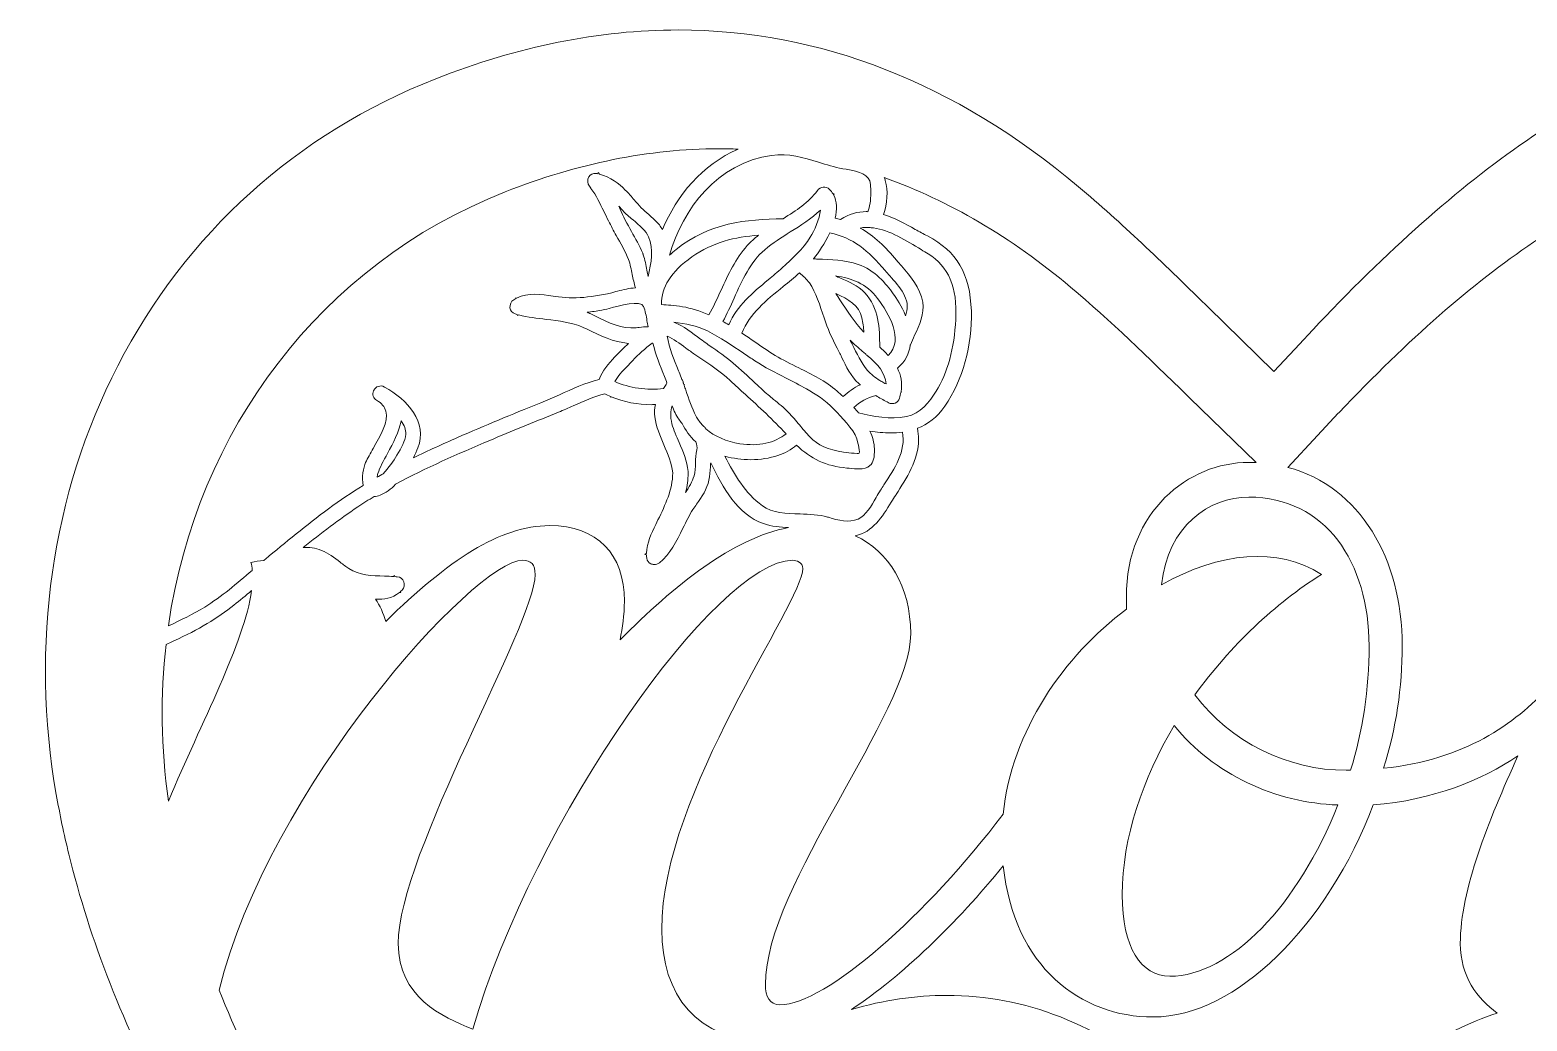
# Model space of a CAD drawing. Extents: x 133 to 1080, y -988 to 306.
# Drawn here: x 132.7 to 438.1, y -210 to -7.8 of the extents above; entities that cross this region are included whole.
import ezdxf

# ---------------------------------------------------------------- set-up
doc = ezdxf.new("R2010")
doc.units = 0
doc.header["$MEASUREMENT"] = 0
doc.layers.add('Layer 1', color=7, linetype='Continuous', lineweight=0)

# ---------------------------------------------------------------- blocks, each defined once
blk = doc.blocks.new('Block_1')
at = {"layer": 'Layer 1'}
for points, knots in [([(636.49, -132.1), (636.21, -125.52), (635.46, -118.89), (634.24, -112.36), (623.92, -56.69), (579.06, -15.17), (522.6, -9.03), (517.7, -8.5), (512.78, -8.24), (508, -8.24), (483.19, -8.24), (460.07, -15.39), (439.29, -29.49), (425.2, -39.05), (411.27, -51.24), (395.45, -67.83), (395.45, -67.83), (395.4, -67.88), (395.4, -67.88), (395.4, -67.88), (395.27, -68.02), (395.27, -68.02), (395.27, -68.02), (390.74, -72.9), (390.74, -72.9), (390.74, -72.9), (386.49, -77.46), (386.49, -77.46), (386.49, -77.46), (373.04, -64.38), (373.04, -64.38), (373.04, -64.38), (372.57, -63.9), (372.57, -63.9), (363.6, -55.11), (355.45, -47.2), (346.62, -39.77), (321.35, -18.56), (293.87, -7.81), (264.93, -7.8), (248.89, -7.8), (232.25, -11.15), (215.48, -17.75), (187.02, -28.96), (164.6, -49.21), (150.61, -76.31), (137.15, -102.36), (132.7, -133.43), (138.08, -163.79), (138.77, -167.74), (139.63, -171.83), (140.64, -175.94), (144.94, -193.49), (151.77, -210.91), (161.49, -229.2), (171.78, -248.53), (184.15, -267.26), (199.29, -286.44), (208.68, -298.38), (219.14, -310.45), (231.24, -323.3), (263.46, -357.55), (299.44, -389.6), (340.62, -420.7), (340.62, -420.7), (340.62, -436.3), (340.62, -436.3), (340.62, -436.3), (341.97, -437.38), (341.97, -437.38), (341.52, -437.05), (341.07, -436.72), (340.62, -436.38), (340.62, -436.38), (340.62, -441.77), (340.62, -441.77), (340.62, -445.78), (341.62, -449.65), (343.46, -453.08), (345.29, -456.51), (347.97, -459.5), (351.3, -461.72), (351.3, -461.72), (337.08, -475.95), (337.08, -475.95), (337.08, -475.95), (344.19, -475.95), (344.19, -475.95), (344.19, -475.95), (344.19, -494.9), (344.19, -494.9), (344.19, -494.9), (428.14, -494.9), (428.14, -494.9), (428.14, -494.9), (428.14, -486.92), (428.14, -486.92), (428.14, -486.92), (428.13, -486.92), (428.13, -486.92), (428.13, -486.92), (428.13, -475.95), (428.13, -475.95), (428.13, -475.95), (435.24, -475.95), (435.24, -475.95), (435.24, -475.95), (421.02, -461.72), (421.02, -461.72), (421.02, -461.72), (421.68, -461.28), (421.68, -461.28), (427.93, -457.11), (431.7, -450.09), (431.7, -442.56), (431.7, -442.56), (431.7, -420.86), (431.7, -420.86), (458.07, -400.89), (483.22, -379.76), (506.75, -357.79), (532.92, -333.37), (554.64, -310.03), (573.15, -286.43), (576.6, -282.06), (580.11, -277.42), (583.6, -272.64), (604.36, -244.2), (618.16, -218.74), (627.06, -192.5), (628.95, -186.92), (630.59, -181.34), (631.91, -175.94), (632.4, -174), (632.8, -172.21), (633.15, -170.51), (633.15, -170.51), (633.16, -170.48), (633.16, -170.48), (634.67, -164.88), (635.71, -158.64), (636.26, -151.94), (636.26, -151.94), (636.37, -150.62), (636.37, -150.62), (637.11, -140.63), (636.55, -132.98), (636.49, -132.1)], [0, 0, 0, 0, 1, 1, 1, 2, 2, 2, 3, 3, 3, 4, 4, 4, 5, 5, 5, 6, 6, 6, 7, 7, 7, 8, 8, 8, 9, 9, 9, 10, 10, 10, 11, 11, 11, 12, 12, 12, 13, 13, 13, 14, 14, 14, 15, 15, 15, 16, 16, 16, 17, 17, 17, 18, 18, 18, 19, 19, 19, 20, 20, 20, 21, 21, 21, 22, 22, 22, 23, 23, 23, 24, 24, 24, 25, 25, 25, 26, 26, 26, 27, 27, 27, 28, 28, 28, 29, 29, 29, 30, 30, 30, 31, 31, 31, 32, 32, 32, 33, 33, 33, 34, 34, 34, 35, 35, 35, 36, 36, 36, 37, 37, 37, 38, 38, 38, 39, 39, 39, 40, 40, 40, 41, 41, 41, 42, 42, 42, 43, 43, 43, 44, 44, 44, 45, 45, 45, 46, 46, 46, 47, 47, 47, 48, 48, 48, 49, 49, 49, 49]), ([(229.62, -40.84), (244.45, -35), (259.12, -32.04), (273.22, -32.04), (274.53, -32.04), (275.84, -32.06), (277.15, -32.12), (277.15, -32.12), (277.15, -32.12), (277.16, -32.12), (269.85, -35.27), (264.68, -41.55), (261.72, -48.51), (261.54, -48.19), (261.34, -47.87), (261.1, -47.57), (260.44, -46.77), (259.67, -46.11), (258.93, -45.47), (258.42, -45.03), (257.88, -44.57), (257.41, -44.08), (256.92, -43.57), (256.45, -43.02), (255.99, -42.48), (255.41, -41.8), (254.82, -41.09), (254.16, -40.45), (252.8, -39.14), (251.13, -37.76), (248.9, -37.23), (248.9, -37.23), (248.62, -36.87), (248.62, -36.87), (248.62, -36.87), (248.49, -37.14), (248.49, -37.14), (248.38, -37.12), (248.26, -37.1), (248.15, -37.08), (247.54, -37), (247.01, -37.25), (246.71, -37.77), (246.37, -38.36), (246.42, -39.16), (246.83, -39.69), (246.93, -39.82), (247.03, -39.95), (247.13, -40.08), (247.13, -40.08), (247.12, -40.12), (247.12, -40.12), (247.12, -40.12), (247.15, -40.12), (247.15, -40.12), (248.26, -41.64), (248.99, -43.17), (249.75, -44.78), (250.06, -45.42), (250.37, -46.07), (250.71, -46.75), (251.23, -47.76), (251.78, -48.74), (252.32, -49.73), (253.2, -51.3), (254.11, -52.93), (254.83, -54.61), (255.15, -55.63), (255.37, -56.68), (255.58, -57.69), (255.76, -58.6), (255.95, -59.52), (256.22, -60.43), (254.98, -60.46), (253.77, -60.77), (252.58, -61.09), (252.58, -61.09), (252.25, -61.18), (252.25, -61.18), (247.66, -62.4), (243.49, -62.73), (239.86, -62.17), (239.86, -62.17), (239.41, -62.1), (239.41, -62.1), (237.03, -61.72), (234.34, -61.3), (231.98, -62.49), (231.98, -62.49), (231.81, -62.44), (231.81, -62.44), (231.81, -62.44), (231.82, -62.57), (231.82, -62.57), (231.68, -62.65), (231.54, -62.73), (231.39, -62.82), (230.84, -63.18), (230.54, -63.82), (230.63, -64.46), (230.7, -65.05), (231.11, -65.52), (231.7, -65.7), (231.84, -65.74), (231.98, -65.79), (232.11, -65.83), (232.11, -65.83), (232.14, -66.08), (232.14, -66.08), (232.14, -66.08), (232.41, -65.91), (232.41, -65.91), (234.27, -66.41), (236.17, -66.62), (238.01, -66.84), (240.65, -67.15), (243.15, -67.44), (245.57, -68.47), (245.57, -68.47), (246.35, -68.85), (246.35, -68.85), (249, -70.15), (251.74, -71.48), (254.81, -71.73), (253.84, -72.63), (252.96, -73.5), (252.11, -74.41), (252.11, -74.41), (251.97, -74.56), (251.97, -74.56), (250.77, -75.85), (249.44, -77.29), (248.82, -79.07), (246.05, -79.83), (243.33, -81.02), (240.7, -82.2), (239.43, -82.77), (238.18, -83.34), (236.93, -83.85), (236.93, -83.85), (236.61, -83.97), (236.61, -83.97), (231.12, -86.2), (225.44, -88.51), (219.93, -90.93), (216.98, -92.23), (213.96, -93.62), (210.93, -95.11), (211.28, -94.4), (211.59, -93.71), (211.84, -93.05), (213.88, -87.83), (209.67, -83.21), (205.05, -80.64), (204.16, -80.13), (203.26, -80.58), (202.87, -81.27), (202.84, -81.32), (202.82, -81.37), (202.79, -81.42), (202.46, -82.15), (202.71, -82.94), (203.42, -83.34), (204.45, -83.92), (205.06, -84.64), (205.3, -85.54), (205.89, -87.71), (204.21, -90.6), (202.72, -93.15), (202.13, -94.18), (201.56, -95.16), (201.18, -96.02), (200.73, -97.07), (200.36, -99.13), (200.66, -100.73), (198.28, -102.19), (195.93, -103.75), (193.61, -105.47), (189.12, -108.81), (184.77, -112.37), (180.75, -115.73), (180.63, -115.83), (180.52, -115.93), (180.4, -116.02), (180.4, -116.02), (180.4, -116.02), (180.4, -116.02), (179.52, -116.12), (178.65, -116.25), (177.78, -116.41), (177.92, -116.91), (178.02, -117.45), (178.06, -118.01), (178.04, -118.03), (178.03, -118.04), (178.01, -118.06), (174.94, -120.69), (171.77, -123.41), (168.35, -125.52), (165.98, -126.98), (163.47, -128.22), (160.94, -129.35), (166.73, -89.54), (191.9, -55.71), (229.62, -40.84)], [0, 0, 0, 0, 1, 1, 1, 2, 2, 2, 3, 3, 3, 4, 4, 4, 5, 5, 5, 6, 6, 6, 7, 7, 7, 8, 8, 8, 9, 9, 9, 10, 10, 10, 11, 11, 11, 12, 12, 12, 13, 13, 13, 14, 14, 14, 15, 15, 15, 16, 16, 16, 17, 17, 17, 18, 18, 18, 19, 19, 19, 20, 20, 20, 21, 21, 21, 22, 22, 22, 23, 23, 23, 24, 24, 24, 25, 25, 25, 26, 26, 26, 27, 27, 27, 28, 28, 28, 29, 29, 29, 30, 30, 30, 31, 31, 31, 32, 32, 32, 33, 33, 33, 34, 34, 34, 35, 35, 35, 36, 36, 36, 37, 37, 37, 38, 38, 38, 39, 39, 39, 40, 40, 40, 41, 41, 41, 42, 42, 42, 43, 43, 43, 44, 44, 44, 45, 45, 45, 46, 46, 46, 47, 47, 47, 48, 48, 48, 49, 49, 49, 50, 50, 50, 51, 51, 51, 52, 52, 52, 53, 53, 53, 54, 54, 54, 55, 55, 55, 56, 56, 56, 57, 57, 57, 58, 58, 58, 59, 59, 59, 60, 60, 60, 61, 61, 61, 62, 62, 62, 63, 63, 63, 64, 64, 64, 65, 65, 65, 66, 66, 66, 67, 67, 67, 68, 68, 68, 68]), ([(293.58, -34.79), (295.16, -35.26), (296.79, -35.78), (298.53, -36.1), (298.53, -36.1), (299.22, -36.23), (299.22, -36.23), (301.92, -36.7), (303.98, -37.22), (304.16, -39.3), (304.21, -39.9), (304.25, -40.48), (304.25, -41.03), (304.25, -42.55), (304.03, -43.86), (303.64, -44.87), (303.53, -44.86), (303.41, -44.86), (303.29, -44.86), (301.58, -44.86), (299.83, -45.31), (298.07, -46.46), (298.05, -46.46), (298.05, -46.47), (298.04, -46.48), (298.04, -46.48), (298.04, -46.49), (298.04, -46.49), (297.69, -46.39), (297.32, -46.3), (296.96, -46.21), (296.96, -46.21), (296.96, -46.2), (296.97, -46.19), (297.37, -44.47), (297.38, -42.79), (296.63, -41.41), (296.63, -41.41), (296.74, -41.24), (296.74, -41.24), (296.74, -41.24), (296.55, -41.26), (296.55, -41.26), (296.34, -40.92), (296.1, -40.61), (295.8, -40.32), (295.45, -39.98), (295.02, -39.82), (294.54, -39.86), (294.08, -39.89), (293.65, -40.14), (293.35, -40.54), (291.52, -43.02), (289.01, -44.63), (286.35, -46.3), (278.75, -46.45), (271.35, -47.09), (264.52, -52.57), (264.05, -52.95), (263.6, -53.33), (263.18, -53.74), (265.84, -44.32), (272.91, -34.93), (284.01, -33.4), (287.51, -32.91), (290.45, -33.83), (293.58, -34.79)], [0, 0, 0, 0, 1, 1, 1, 2, 2, 2, 3, 3, 3, 4, 4, 4, 5, 5, 5, 6, 6, 6, 7, 7, 7, 8, 8, 8, 9, 9, 9, 10, 10, 10, 11, 11, 11, 12, 12, 12, 13, 13, 13, 14, 14, 14, 15, 15, 15, 16, 16, 16, 17, 17, 17, 18, 18, 18, 19, 19, 19, 20, 20, 20, 21, 21, 21, 22, 22, 22, 22]), ([(389.31, -97.03), (389.31, -97.03), (395.37, -90.55), (395.37, -90.55), (395.37, -90.55), (399.6, -85.98), (399.6, -85.98), (399.6, -85.98), (399.71, -85.87), (399.71, -85.87), (414.12, -70.75), (426.74, -59.71), (439.44, -51.09), (450.15, -43.82), (461.56, -38.65), (473.56, -35.64), (473.28, -36.15), (473.05, -36.71), (472.87, -37.33), (472.26, -39.48), (472.41, -42.06), (473.22, -44.28), (470.97, -44.97), (468.8, -46.18), (466.74, -47.33), (465.91, -47.79), (465.09, -48.25), (464.27, -48.67), (458.24, -51.77), (455.57, -56.35), (455.31, -63.99), (455.08, -70.93), (457.04, -78), (460.7, -83.38), (462.27, -85.69), (464.21, -87.1), (466.33, -87.91), (465.17, -92.89), (468.2, -97.6), (470.66, -101.41), (470.66, -101.41), (470.73, -101.52), (470.73, -101.52), (471.04, -101.99), (471.33, -102.47), (471.63, -102.95), (473.78, -106.41), (475.99, -109.99), (480.66, -109.99), (480.76, -109.99), (480.86, -109.99), (480.97, -109.98), (482.56, -109.93), (484.09, -109.51), (485.57, -109.11), (486.96, -108.72), (488.27, -108.36), (489.65, -108.28), (490.3, -108.24), (490.94, -108.22), (491.58, -108.2), (493.58, -108.13), (495.65, -108.07), (497.71, -107.36), (503, -105.52), (505.94, -100.01), (508.48, -94.98), (508.5, -95.25), (508.52, -95.51), (508.54, -95.77), (508.6, -96.65), (508.66, -97.57), (508.84, -98.48), (509.19, -100.27), (510.33, -101.92), (511.34, -103.36), (511.61, -103.74), (511.86, -104.11), (512.1, -104.47), (512.84, -105.6), (513.47, -106.91), (514.15, -108.28), (514.33, -108.67), (514.52, -109.07), (514.72, -109.45), (513.28, -109.09), (511.71, -108.92), (509.99, -108.92), (499.83, -108.92), (489.26, -115.99), (476.56, -128.46), (473.17, -116.82), (460.48, -114.32), (449.05, -116.41), (450.51, -122), (447.22, -131.16), (442.62, -141.71), (442.62, -141.71), (442.62, -141.72), (442.62, -141.72), (435.53, -149.46), (425.41, -156.64), (408.85, -158.41), (411.39, -150.51), (412.66, -141.77), (412.66, -133.46), (412.66, -115.67), (403.99, -100.93), (389.31, -97.03), (389.31, -97.03), (389.31, -97.03), (389.31, -97.03)], [0, 0, 0, 0, 1, 1, 1, 2, 2, 2, 3, 3, 3, 4, 4, 4, 5, 5, 5, 6, 6, 6, 7, 7, 7, 8, 8, 8, 9, 9, 9, 10, 10, 10, 11, 11, 11, 12, 12, 12, 13, 13, 13, 14, 14, 14, 15, 15, 15, 16, 16, 16, 17, 17, 17, 18, 18, 18, 19, 19, 19, 20, 20, 20, 21, 21, 21, 22, 22, 22, 23, 23, 23, 24, 24, 24, 25, 25, 25, 26, 26, 26, 27, 27, 27, 28, 28, 28, 29, 29, 29, 30, 30, 30, 31, 31, 31, 32, 32, 32, 33, 33, 33, 34, 34, 34, 35, 35, 35, 36, 36, 36, 37, 37, 37, 37]), ([(307.18, -38.49), (307.12, -38.29), (307.06, -38.11), (306.99, -37.92), (320.14, -42.59), (332.85, -50.06), (345.01, -60.27), (353.14, -67.09), (360.9, -74.64), (368.8, -82.4), (368.8, -82.4), (369.27, -82.85), (369.27, -82.85), (369.27, -82.85), (382.83, -96.05), (382.83, -96.05), (382.83, -96.05), (382.83, -96.06), (382.83, -96.06), (382.34, -96.03), (381.84, -96.02), (381.34, -96.02), (369.07, -96.02), (356.37, -106.01), (356.37, -123.47), (356.37, -123.47), (356.37, -125.97), (356.37, -125.97), (343.61, -135.47), (332.96, -150.88), (331.23, -167.76), (331.23, -167.76), (331.23, -167.76), (331.23, -167.76), (315.87, -188.13), (295.08, -206.66), (285.7, -206.66), (283.59, -206.66), (282.74, -204.99), (282.74, -202.5), (282.74, -182.12), (312.37, -147.18), (312.37, -130.97), (312.37, -121.24), (307.91, -114.23), (301.08, -110.97), (304.64, -110.23), (306.56, -107.13), (308.42, -104.11), (308.72, -103.62), (309.02, -103.15), (309.32, -102.67), (309.32, -102.67), (309.39, -102.57), (309.39, -102.57), (311.49, -99.34), (313.99, -95.44), (313.99, -91.29), (313.99, -90.56), (313.92, -89.81), (313.74, -89.06), (315.84, -88.26), (317.78, -86.84), (319.34, -84.54), (323.01, -79.16), (324.98, -72.1), (324.75, -65.15), (324.49, -57.51), (321.8, -52.92), (315.78, -49.83), (314.96, -49.4), (314.14, -48.95), (313.31, -48.49), (311.26, -47.34), (309.08, -46.13), (306.83, -45.44), (307.64, -43.23), (307.79, -40.64), (307.18, -38.49)], [0, 0, 0, 0, 1, 1, 1, 2, 2, 2, 3, 3, 3, 4, 4, 4, 5, 5, 5, 6, 6, 6, 7, 7, 7, 8, 8, 8, 9, 9, 9, 10, 10, 10, 11, 11, 11, 12, 12, 12, 13, 13, 13, 14, 14, 14, 15, 15, 15, 16, 16, 16, 17, 17, 17, 18, 18, 18, 19, 19, 19, 20, 20, 20, 21, 21, 21, 22, 22, 22, 23, 23, 23, 24, 24, 24, 25, 25, 25, 26, 26, 26, 26]), ([(257.72, -53.36), (257.06, -51.81), (256.23, -50.33), (255.42, -48.9), (254.57, -47.39), (253.69, -45.83), (253.04, -44.21), (252.97, -44.06), (252.91, -43.91), (252.85, -43.76), (252.88, -43.79), (252.91, -43.82), (252.94, -43.85), (253.16, -44.12), (253.39, -44.38), (253.62, -44.64), (254.2, -45.28), (254.94, -45.9), (255.73, -46.56), (257.04, -47.65), (258.4, -48.78), (258.92, -50.02), (259.98, -52.52), (259.5, -55.31), (258.79, -58.08), (258.71, -57.67), (258.63, -57.24), (258.55, -56.81), (258.36, -55.76), (258.17, -54.69), (257.83, -53.66), (257.82, -53.62), (257.8, -53.58), (257.79, -53.54), (257.77, -53.48), (257.75, -53.42), (257.72, -53.36)], [0, 0, 0, 0, 1, 1, 1, 2, 2, 2, 3, 3, 3, 4, 4, 4, 5, 5, 5, 6, 6, 6, 7, 7, 7, 8, 8, 8, 9, 9, 9, 10, 10, 10, 11, 11, 11, 12, 12, 12, 12]), ([(291.9, -50.08), (290.35, -52.49), (288.22, -54.49), (286.16, -56.34), (285.22, -57.18), (284.28, -57.97), (283.32, -58.76), (280.09, -61.45), (277.02, -64), (275.25, -67.94), (274.85, -67.71), (274.46, -67.48), (274.05, -67.27), (274.89, -65.76), (275.62, -64.12), (276.33, -62.54), (277.98, -58.88), (279.68, -55.12), (282.59, -52.64), (284.22, -51.27), (286.05, -50.11), (287.82, -49), (289.93, -47.68), (292.1, -46.32), (293.97, -44.54), (293.79, -46.36), (292.75, -48.76), (291.9, -50.08)], [0, 0, 0, 0, 1, 1, 1, 2, 2, 2, 3, 3, 3, 4, 4, 4, 5, 5, 5, 6, 6, 6, 7, 7, 7, 8, 8, 8, 9, 9, 9, 9]), ([(304.76, -48.17), (308.07, -48.62), (311.54, -50.76), (314.51, -52.61), (315, -52.92), (315.46, -53.2), (315.92, -53.48), (320.11, -56.02), (321.91, -60.27), (321.57, -66.84), (321.28, -72.7), (319.89, -77.77), (317.56, -81.51), (316.24, -83.63), (314.36, -86.12), (311.51, -86.66), (308.14, -87.29), (304.81, -86.67), (301.73, -85.88), (301.43, -85.52), (301.13, -85.16), (300.8, -84.81), (301.92, -83.71), (303.53, -82.82), (305.24, -82.39), (306.01, -82.84), (306.78, -83.27), (307.55, -83.68), (307.55, -83.68), (307.79, -83.81), (307.79, -83.81), (308.04, -83.95), (308.32, -84.02), (308.6, -84.02), (308.82, -84.02), (309.03, -83.98), (309.23, -83.9), (309.66, -83.72), (309.97, -83.37), (310.1, -82.92), (310.22, -82.52), (310.31, -82.14), (310.38, -81.77), (310.38, -81.77), (310.53, -81.71), (310.53, -81.71), (310.53, -81.71), (310.4, -81.64), (310.4, -81.64), (310.71, -79.74), (310.38, -78.17), (309.67, -76.79), (311.31, -75.4), (312.07, -73.76), (312.3, -72.08), (312.31, -72.06), (312.32, -72.05), (312.32, -72.04), (312.56, -71.41), (312.87, -70.76), (313.18, -70.09), (314.15, -68.01), (315.24, -65.66), (314.82, -63.32), (314.28, -60.31), (312.35, -58.09), (310.49, -55.94), (310.16, -55.56), (309.83, -55.17), (309.51, -54.79), (307.23, -52.06), (304.93, -49.81), (302.09, -48.2), (302.1, -48.2), (302.1, -48.2), (302.11, -48.2), (302.75, -48.07), (303.4, -48.05), (304.07, -48.09), (304.07, -48.09), (304.07, -48.09), (304.08, -48.09), (304.22, -48.14), (304.36, -48.17), (304.51, -48.18), (304.59, -48.18), (304.69, -48.18), (304.76, -48.17)], [0, 0, 0, 0, 1, 1, 1, 2, 2, 2, 3, 3, 3, 4, 4, 4, 5, 5, 5, 6, 6, 6, 7, 7, 7, 8, 8, 8, 9, 9, 9, 10, 10, 10, 11, 11, 11, 12, 12, 12, 13, 13, 13, 14, 14, 14, 15, 15, 15, 16, 16, 16, 17, 17, 17, 18, 18, 18, 19, 19, 19, 20, 20, 20, 21, 21, 21, 22, 22, 22, 23, 23, 23, 24, 24, 24, 25, 25, 25, 26, 26, 26, 27, 27, 27, 28, 28, 28, 29, 29, 29, 29]), ([(279.04, -51.79), (276.66, -54.44), (275.15, -57.71), (273.69, -60.88), (272.92, -62.56), (272.12, -64.29), (271.19, -65.9), (269.32, -65.11), (267.58, -64.57), (265.81, -64.25), (265.01, -64.11), (264.21, -64.04), (263.45, -63.97), (262.79, -63.92), (262.16, -63.87), (261.55, -63.78), (261.45, -60.29), (263.5, -57.1), (267.73, -54.1), (272.01, -51.07), (276.51, -50.04), (281.33, -49.66), (280.52, -50.31), (279.74, -51), (279.04, -51.79)], [0, 0, 0, 0, 1, 1, 1, 2, 2, 2, 3, 3, 3, 4, 4, 4, 5, 5, 5, 6, 6, 6, 7, 7, 7, 8, 8, 8, 8]), ([(308.82, -61.62), (307.37, -59.59), (305.04, -56.75), (301.66, -55.63), (298.94, -54.72), (296.11, -54.62), (293.37, -54.54), (293.08, -54.53), (292.8, -54.51), (292.51, -54.5), (292.54, -54.47), (292.57, -54.45), (292.6, -54.41), (293.51, -53.31), (294.87, -51.36), (295.89, -49.18), (300.61, -50.18), (303.66, -52.78), (307.17, -56.9), (307.46, -57.24), (307.78, -57.6), (308.11, -57.96), (310.12, -60.21), (312.4, -62.75), (311.48, -65.67), (311.44, -65.82), (311.38, -65.96), (311.33, -66.1), (310.52, -64.13), (309.44, -62.48), (308.82, -61.62)], [0, 0, 0, 0, 1, 1, 1, 2, 2, 2, 3, 3, 3, 4, 4, 4, 5, 5, 5, 6, 6, 6, 7, 7, 7, 8, 8, 8, 9, 9, 9, 10, 10, 10, 10]), ([(297.36, -81.46), (294.99, -79.4), (292.21, -78.04), (289.53, -76.72), (287.91, -75.93), (286.26, -75.12), (284.73, -74.18), (283.28, -73.29), (281.84, -72.31), (280.46, -71.35), (279.63, -70.78), (278.79, -70.2), (277.93, -69.63), (279.54, -65.67), (282.87, -62.96), (286.38, -60.14), (287.5, -59.24), (288.63, -58.31), (289.72, -57.35), (290.44, -57.98), (291.11, -58.65), (291.72, -59.36), (293.05, -61.47), (293.86, -63.88), (294.7, -66.55), (295.39, -68.75), (296.35, -70.67), (297.38, -72.7), (297.38, -72.7), (297.79, -73.53), (297.79, -73.53), (297.96, -73.86), (298.12, -74.2), (298.29, -74.54), (299.22, -76.47), (300.18, -78.45), (301.78, -79.92), (301.88, -80.01), (302, -80.09), (302.11, -80.19), (302.1, -80.19), (302.1, -80.19), (302.1, -80.19), (300.79, -80.8), (299.6, -81.62), (298.61, -82.59), (298.18, -82.19), (297.76, -81.81), (297.36, -81.46)], [0, 0, 0, 0, 1, 1, 1, 2, 2, 2, 3, 3, 3, 4, 4, 4, 5, 5, 5, 6, 6, 6, 7, 7, 7, 8, 8, 8, 9, 9, 9, 10, 10, 10, 11, 11, 11, 12, 12, 12, 13, 13, 13, 14, 14, 14, 15, 15, 15, 16, 16, 16, 16]), ([(306.05, -72.49), (306.07, -68.59), (305.95, -64.6), (302.98, -61.39), (301.61, -59.92), (299.8, -59.16), (298.04, -58.42), (297.7, -58.28), (297.37, -58.14), (297.03, -57.99), (300.35, -58.42), (303.26, -59.46), (305.63, -62.59), (307.9, -65.57), (311.11, -70.97), (307.81, -74.2), (307.26, -73.61), (306.66, -73.05), (306.05, -72.49)], [0, 0, 0, 0, 1, 1, 1, 2, 2, 2, 3, 3, 3, 4, 4, 4, 5, 5, 5, 6, 6, 6, 6]), ([(257.88, -64.21), (258.24, -65.14), (258.41, -66.11), (258.58, -67.13), (258.65, -67.53), (258.71, -67.93), (258.79, -68.33), (258.78, -68.34), (258.77, -68.35), (258.76, -68.35), (258.16, -68.32), (257.57, -68.39), (256.99, -68.47), (256.79, -68.5), (256.58, -68.53), (256.38, -68.55), (253.42, -68.86), (250.7, -67.5), (248.06, -66.2), (248.06, -66.2), (247.01, -65.67), (247.01, -65.67), (246.97, -65.65), (246.92, -65.64), (246.88, -65.62), (246.84, -65.59), (246.8, -65.58), (246.75, -65.56), (246.62, -65.5), (246.49, -65.44), (246.35, -65.39), (247.3, -65.29), (248.3, -65.15), (249.35, -64.97), (249.68, -64.92), (250.22, -64.77), (250.89, -64.6), (252.83, -64.07), (257.36, -62.86), (257.88, -64.21)], [0, 0, 0, 0, 1, 1, 1, 2, 2, 2, 3, 3, 3, 4, 4, 4, 5, 5, 5, 6, 6, 6, 7, 7, 7, 8, 8, 8, 9, 9, 9, 10, 10, 10, 11, 11, 11, 12, 12, 12, 13, 13, 13, 13]), ([(297.09, -61.56), (299.68, -62.75), (301.86, -63.95), (302.42, -66.52), (302.64, -67.49), (302.75, -68.46), (302.82, -69.45), (300.91, -67.45), (299.4, -65.11), (297.93, -62.84), (297.65, -62.42), (297.37, -61.99), (297.09, -61.56)], [0, 0, 0, 0, 1, 1, 1, 2, 2, 2, 3, 3, 3, 4, 4, 4, 4]), ([(284.41, -83.17), (283.66, -82.55), (282.88, -81.91), (282.15, -81.24), (282.15, -81.24), (281.14, -80.29), (281.14, -80.29), (278.18, -77.51), (275.37, -74.89), (271.99, -72.64), (271.17, -72.1), (270.37, -71.5), (269.52, -70.86), (267.81, -69.57), (266.03, -68.24), (264.06, -67.39), (266.44, -67.73), (268.7, -68.08), (270.92, -69.21), (273.5, -70.52), (275.93, -72.15), (278.28, -73.74), (279.06, -74.27), (279.82, -74.79), (280.61, -75.3), (282.63, -76.63), (284.77, -77.72), (286.85, -78.76), (288.26, -79.49), (289.73, -80.24), (291.14, -81.04), (292.95, -82.09), (295.03, -83.35), (296.63, -85.07), (296.86, -85.32), (297.11, -85.58), (297.36, -85.84), (299.07, -87.64), (301.21, -89.88), (301.61, -92.06), (301.64, -92.21), (301.67, -92.36), (301.7, -92.53), (301.82, -93.02), (302.02, -93.95), (301.83, -94.15), (301.8, -94.19), (301.69, -94.22), (301.46, -94.21), (301.46, -94.21), (300.81, -94.15), (300.81, -94.15), (300.09, -94.09), (299.38, -94.03), (298.67, -93.92), (295.55, -93.47), (293.43, -92.51), (291.81, -90.81), (291.07, -90.04), (290.36, -89.19), (289.68, -88.37), (288.96, -87.53), (288.23, -86.63), (287.43, -85.82), (286.48, -84.83), (285.43, -83.99), (284.41, -83.17)], [0, 0, 0, 0, 1, 1, 1, 2, 2, 2, 3, 3, 3, 4, 4, 4, 5, 5, 5, 6, 6, 6, 7, 7, 7, 8, 8, 8, 9, 9, 9, 10, 10, 10, 11, 11, 11, 12, 12, 12, 13, 13, 13, 14, 14, 14, 15, 15, 15, 16, 16, 16, 17, 17, 17, 18, 18, 18, 19, 19, 19, 20, 20, 20, 21, 21, 21, 22, 22, 22, 22]), ([(255.64, -75.27), (256.85, -73.91), (258.19, -72.82), (259.61, -71.69), (259.67, -71.7), (259.73, -71.71), (259.8, -71.71), (260.35, -74.06), (261.26, -76.29), (262.13, -78.47), (262.31, -78.93), (262.48, -79.38), (262.66, -79.84), (262.6, -79.92), (262.54, -80.01), (262.48, -80.1), (262.3, -80.37), (262.12, -80.64), (261.95, -80.91), (258.7, -81.43), (254.85, -80.77), (252.04, -79.54), (252.6, -78.4), (253.57, -77.41), (254.52, -76.45), (254.9, -76.05), (255.29, -75.66), (255.64, -75.27)], [0, 0, 0, 0, 1, 1, 1, 2, 2, 2, 3, 3, 3, 4, 4, 4, 5, 5, 5, 6, 6, 6, 7, 7, 7, 8, 8, 8, 9, 9, 9, 9]), ([(268.8, -87), (268.72, -86.87), (268.66, -86.75), (268.59, -86.62), (267.76, -84.92), (267.12, -83.06), (266.5, -81.28), (266.38, -80.95), (266.26, -80.62), (266.13, -80.28), (266.13, -80.28), (266.23, -80.14), (266.23, -80.14), (266.23, -80.14), (266.08, -80.12), (266.08, -80.12), (266.07, -80.04), (266.03, -79.96), (266, -79.86), (265.98, -79.82), (265.98, -79.77), (265.97, -79.73), (265.94, -79.49), (265.84, -79.27), (265.71, -79.09), (265.53, -78.59), (265.35, -78.09), (265.15, -77.6), (265.15, -77.6), (265.04, -77.33), (265.04, -77.33), (264.09, -75.04), (263.15, -72.7), (262.67, -70.25), (264.04, -70.83), (265.24, -71.74), (266.51, -72.68), (267.12, -73.13), (267.73, -73.59), (268.37, -74.02), (268.37, -74.02), (269.15, -74.53), (269.15, -74.53), (271.34, -75.99), (273.62, -77.51), (275.57, -79.33), (276.6, -80.29), (277.63, -81.23), (278.66, -82.17), (281.45, -84.72), (284.31, -87.35), (286.94, -90.18), (284.73, -92.03), (281.28, -92.79), (277.54, -92.21), (274.78, -91.78), (272.34, -90.69), (270.61, -89.17), (270.47, -89.01), (270.32, -88.83), (270.17, -88.67), (269.67, -88.12), (269.19, -87.58), (268.8, -87)], [0, 0, 0, 0, 1, 1, 1, 2, 2, 2, 3, 3, 3, 4, 4, 4, 5, 5, 5, 6, 6, 6, 7, 7, 7, 8, 8, 8, 9, 9, 9, 10, 10, 10, 11, 11, 11, 12, 12, 12, 13, 13, 13, 14, 14, 14, 15, 15, 15, 16, 16, 16, 17, 17, 17, 18, 18, 18, 19, 19, 19, 20, 20, 20, 21, 21, 21, 21]), ([(300.44, -71.91), (300.3, -71.62), (300.16, -71.34), (300.02, -71.06), (300.8, -71.87), (301.7, -72.63), (302.57, -73.38), (302.79, -73.56), (303, -73.74), (303.22, -73.93), (303.34, -74.09), (303.48, -74.23), (303.66, -74.33), (303.68, -74.34), (303.69, -74.34), (303.71, -74.35), (305.61, -76.03), (307.22, -77.74), (307.34, -80.02), (307.05, -79.86), (306.77, -79.7), (306.49, -79.54), (306.36, -79.46), (306.22, -79.38), (306.09, -79.3), (305.14, -78.71), (304.26, -78.06), (303.59, -77.25), (302.3, -75.68), (301.35, -73.76), (300.44, -71.91)], [0, 0, 0, 0, 1, 1, 1, 2, 2, 2, 3, 3, 3, 4, 4, 4, 5, 5, 5, 6, 6, 6, 7, 7, 7, 8, 8, 8, 9, 9, 9, 10, 10, 10, 10]), ([(238.72, -108.92), (228.57, -108.92), (217.99, -115.99), (205.29, -128.46), (204.79, -126.75), (204.09, -125.23), (203.22, -123.9), (204.86, -123.96), (206.59, -123.81), (208.08, -122.56), (208.08, -122.56), (208.33, -122.58), (208.33, -122.58), (208.33, -122.58), (208.26, -122.4), (208.26, -122.4), (208.38, -122.29), (208.5, -122.18), (208.62, -122.05), (209.06, -121.58), (209.19, -120.93), (208.97, -120.36), (208.76, -119.79), (208.24, -119.41), (207.62, -119.35), (207.46, -119.34), (207.3, -119.32), (207.13, -119.31), (207.13, -119.31), (207.06, -119.11), (207.06, -119.11), (207.06, -119.11), (206.88, -119.3), (206.88, -119.3), (206.28, -119.26), (205.65, -119.24), (205.03, -119.22), (202.48, -119.13), (199.85, -119.05), (197.78, -117.68), (197.18, -117.29), (196.6, -116.84), (195.99, -116.37), (194.81, -115.46), (193.58, -114.51), (192.18, -113.96), (190.88, -113.44), (189.65, -113.3), (188.47, -113.4), (192.06, -110.49), (195.74, -107.66), (199.57, -105.1), (200.67, -104.36), (201.8, -103.65), (202.94, -102.96), (203.29, -102.96), (203.7, -102.88), (204.17, -102.7), (205.29, -102.26), (206.34, -101.47), (207.3, -100.47), (213.45, -97.13), (219.91, -94.31), (226.53, -91.52), (230.92, -89.68), (235.4, -87.86), (239.74, -86.1), (239.74, -86.1), (240.56, -85.77), (240.56, -85.77), (241.55, -85.36), (242.53, -84.92), (243.53, -84.48), (245.62, -83.54), (247.77, -82.59), (249.96, -82.02), (250.36, -82.22), (250.75, -82.42), (251.16, -82.59), (251.16, -82.59), (251.23, -82.8), (251.23, -82.8), (251.23, -82.8), (251.26, -82.64), (251.26, -82.64), (253.85, -83.7), (256.73, -84.24), (259.48, -84.24), (259.77, -84.24), (260.05, -84.22), (260.34, -84.21), (260.34, -84.22), (260.33, -84.22), (260.33, -84.23), (260.11, -85.03), (260.03, -85.87), (260.15, -86.75), (260.47, -88.77), (261.26, -90.63), (262.02, -92.41), (262.83, -94.34), (263.61, -96.16), (263.84, -98.17), (263.77, -101.64), (262.33, -104.61), (260.82, -107.75), (260.82, -107.75), (260.35, -108.7), (260.35, -108.7), (259.46, -110.54), (258.54, -112.44), (258.48, -114.54), (258.48, -114.54), (258.16, -114.79), (258.16, -114.79), (258.16, -114.79), (258.48, -114.89), (258.48, -114.89), (258.49, -115.11), (258.5, -115.34), (258.52, -115.57), (258.58, -116.09), (258.89, -116.51), (259.37, -116.71), (259.57, -116.8), (259.8, -116.84), (260.03, -116.84), (260.41, -116.84), (260.81, -116.72), (261.11, -116.48), (263.32, -114.77), (264.64, -112.06), (265.9, -109.44), (266.58, -108.06), (267.21, -106.76), (267.96, -105.63), (268.19, -105.27), (268.44, -104.9), (268.71, -104.53), (269.72, -103.08), (270.87, -101.43), (271.21, -99.65), (271.4, -98.73), (271.46, -97.82), (271.51, -96.93), (271.54, -96.67), (271.55, -96.39), (271.57, -96.13), (274.1, -101.15), (277.05, -106.67), (282.35, -108.51), (284.06, -109.11), (285.78, -109.25), (287.46, -109.32), (287.46, -109.32), (287.45, -109.32), (287.45, -109.32), (287.44, -109.32), (287.44, -109.32), (287.43, -109.32), (276.24, -111.38), (264.02, -121.13), (253.12, -132.2), (253.54, -129.71), (253.97, -127.22), (253.97, -124.31), (253.97, -114.74), (248.46, -108.92), (238.72, -108.92)], [0, 0, 0, 0, 1, 1, 1, 2, 2, 2, 3, 3, 3, 4, 4, 4, 5, 5, 5, 6, 6, 6, 7, 7, 7, 8, 8, 8, 9, 9, 9, 10, 10, 10, 11, 11, 11, 12, 12, 12, 13, 13, 13, 14, 14, 14, 15, 15, 15, 16, 16, 16, 17, 17, 17, 18, 18, 18, 19, 19, 19, 20, 20, 20, 21, 21, 21, 22, 22, 22, 23, 23, 23, 24, 24, 24, 25, 25, 25, 26, 26, 26, 27, 27, 27, 28, 28, 28, 29, 29, 29, 30, 30, 30, 31, 31, 31, 32, 32, 32, 33, 33, 33, 34, 34, 34, 35, 35, 35, 36, 36, 36, 37, 37, 37, 38, 38, 38, 39, 39, 39, 40, 40, 40, 41, 41, 41, 42, 42, 42, 43, 43, 43, 44, 44, 44, 45, 45, 45, 46, 46, 46, 47, 47, 47, 48, 48, 48, 49, 49, 49, 50, 50, 50, 51, 51, 51, 52, 52, 52, 53, 53, 53, 54, 54, 54, 55, 55, 55, 56, 56, 56, 56]), ([(266.97, -97.9), (266.97, -97.89), (266.97, -97.89), (266.97, -97.89), (266.77, -95.68), (265.94, -93.8), (265.13, -91.96), (264.58, -90.74), (264.03, -89.46), (263.67, -88.12), (263.29, -86.66), (263.36, -85.53), (263.74, -84.47), (264.05, -85.43), (264.48, -86.37), (265.08, -87.22), (265.28, -87.5), (265.5, -87.78), (265.74, -88.08), (266.44, -89.47), (267.31, -90.75), (268.51, -91.79), (268.77, -92.37), (268.88, -92.94), (268.74, -93.46), (268.51, -94.34), (268.5, -95.23), (268.49, -96.1), (268.48, -97.05), (268.46, -97.94), (268.2, -98.76), (267.78, -99.98), (267.15, -101.05), (266.46, -102.13), (266.79, -100.85), (266.97, -99.57), (266.99, -98.2), (266.99, -98.09), (266.98, -97.99), (266.97, -97.9)], [0, 0, 0, 0, 1, 1, 1, 2, 2, 2, 3, 3, 3, 4, 4, 4, 5, 5, 5, 6, 6, 6, 7, 7, 7, 8, 8, 8, 9, 9, 9, 10, 10, 10, 11, 11, 11, 12, 12, 12, 13, 13, 13, 13]), ([(203.51, -99.04), (203.54, -98.79), (203.59, -98.53), (203.67, -98.31), (204.09, -97.06), (204.85, -95.66), (205.64, -94.18), (206.77, -92.09), (208.02, -89.76), (208.44, -87.52), (209.06, -88.41), (209.43, -89.33), (209.36, -90.23), (209.26, -91.67), (208.43, -93.13), (207.58, -94.51), (206.81, -95.77), (205.89, -97.17), (204.77, -98.34), (204.35, -98.57), (203.93, -98.79), (203.51, -99.04)], [0, 0, 0, 0, 1, 1, 1, 2, 2, 2, 3, 3, 3, 4, 4, 4, 5, 5, 5, 6, 6, 6, 7, 7, 7, 7]), ([(282.11, -104.85), (278.55, -102.24), (276.48, -98.63), (274.47, -94.76), (276.16, -95.22), (277.98, -95.46), (279.78, -95.46), (281.69, -95.46), (283.59, -95.18), (285.3, -94.6), (286.71, -94.12), (288.02, -93.42), (289.09, -92.49), (291.98, -95.33), (295.14, -96.76), (299.38, -97.18), (299.38, -97.18), (299.85, -97.22), (299.85, -97.22), (300.57, -97.3), (301.24, -97.36), (301.84, -97.36), (302.75, -97.36), (303.5, -97.2), (304.07, -96.68), (304.75, -96.04), (305.03, -94.99), (304.98, -93.27), (304.93, -92.01), (304.6, -90.78), (304.07, -89.61), (305.44, -89.84), (306.86, -89.99), (308.3, -89.99), (309.1, -89.99), (309.9, -89.95), (310.69, -89.84), (311.48, -93.64), (309.07, -97.32), (306.92, -100.59), (306.68, -100.96), (306.45, -101.32), (306.21, -101.67), (305.91, -102.14), (305.61, -102.66), (305.31, -103.19), (304.34, -104.91), (303.24, -106.84), (301.63, -107.57), (299.75, -108.43), (297.64, -107.81), (295.59, -107.22), (295.59, -107.22), (295.41, -107.16), (295.41, -107.16), (293.7, -106.66), (291.73, -106.59), (289.82, -106.52), (287.02, -106.43), (284.14, -106.34), (282.11, -104.85)], [0, 0, 0, 0, 1, 1, 1, 2, 2, 2, 3, 3, 3, 4, 4, 4, 5, 5, 5, 6, 6, 6, 7, 7, 7, 8, 8, 8, 9, 9, 9, 10, 10, 10, 11, 11, 11, 12, 12, 12, 13, 13, 13, 14, 14, 14, 15, 15, 15, 16, 16, 16, 17, 17, 17, 18, 18, 18, 19, 19, 19, 20, 20, 20, 20]), ([(405.89, -133.46), (405.89, -142.19), (404.62, -150.93), (402.08, -158.83), (402.08, -158.83), (401.23, -158.83), (401.23, -158.83), (389.38, -158.83), (377.53, -153), (370.34, -143.44), (377.53, -133.46), (386.84, -124.72), (396.15, -118.9), (387.27, -113.08), (375.42, -114.33), (363.57, -120.98), (364.83, -108.92), (373.3, -103.1), (381.34, -103.1), (397, -103.1), (405.89, -116.4), (405.89, -133.46)], [0, 0, 0, 0, 1, 1, 1, 2, 2, 2, 3, 3, 3, 4, 4, 4, 5, 5, 5, 6, 6, 6, 7, 7, 7, 7]), ([(265.29, -333.69), (258.95, -327.43), (252.76, -321.09), (246.72, -314.67), (235.56, -302.79), (225.94, -291.69), (217.34, -280.77), (203.5, -263.25), (192.2, -246.14), (182.78, -228.44), (178.3, -220), (174.49, -211.78), (171.33, -203.66), (181.26, -162.88), (223.33, -115.99), (233.23, -115.99), (234.92, -115.99), (235.77, -116.82), (235.77, -118.9), (235.77, -128.88), (207.84, -175.88), (207.84, -194.18), (207.84, -204.99), (216.71, -209.15), (223.07, -211.64), (235.34, -168.8), (273.01, -115.99), (288.24, -115.99), (289.09, -115.99), (290.36, -116.41), (290.36, -117.65), (290.36, -124.73), (261.58, -163.4), (261.58, -191.27), (261.58, -204.57), (268.78, -214.15), (283.16, -214.15), (283.58, -214.15), (284, -214.13), (284.43, -214.09), (272.72, -220.54), (263.39, -230.16), (257.13, -242.29), (249.76, -256.55), (247.31, -273.59), (250.27, -290.22), (250.65, -292.39), (251.11, -294.63), (251.67, -296.88), (254.02, -306.5), (257.77, -316.05), (263.1, -326.07), (265.21, -330.05), (267.48, -333.99), (269.94, -337.88), (270.14, -338.19), (270.33, -338.51), (270.53, -338.82), (268.77, -337.12), (267.03, -335.4), (265.29, -333.69)], [0, 0, 0, 0, 1, 1, 1, 2, 2, 2, 3, 3, 3, 4, 4, 4, 5, 5, 5, 6, 6, 6, 7, 7, 7, 8, 8, 8, 9, 9, 9, 10, 10, 10, 11, 11, 11, 12, 12, 12, 13, 13, 13, 14, 14, 14, 15, 15, 15, 16, 16, 16, 17, 17, 17, 18, 18, 18, 19, 19, 19, 20, 20, 20, 20]), ([(160.97, -165.11), (159.4, -154.22), (159.27, -143.51), (160.46, -133.14), (160.46, -133.14), (160.46, -133.14), (160.46, -133.14), (161, -132.91), (161.54, -132.67), (162.08, -132.43), (167.1, -130.11), (170.99, -127.79), (174.31, -125.12), (175.52, -124.15), (176.73, -123.16), (177.92, -122.17), (176.5, -132.7), (167.66, -149.02), (160.97, -165.11)], [0, 0, 0, 0, 1, 1, 1, 2, 2, 2, 3, 3, 3, 4, 4, 4, 5, 5, 5, 6, 6, 6, 6]), ([(355.53, -184.2), (355.53, -172.55), (359.76, -160.49), (366.11, -149.68), (374.15, -159.66), (386.84, -165.48), (399.54, -165.9), (391.5, -186.28), (377.53, -200.83), (365.26, -200.83), (359.34, -200.83), (355.53, -195.01), (355.53, -184.2)], [0, 0, 0, 0, 1, 1, 1, 2, 2, 2, 3, 3, 3, 4, 4, 4, 4]), ([(432.01, -208.34), (426.21, -210.26), (420.63, -213.03), (415.35, -216.63), (407.63, -221.86), (399.99, -228.54), (391.32, -237.64), (391.32, -237.64), (391.3, -237.65), (391.3, -237.65), (391.3, -237.65), (391.22, -237.73), (391.22, -237.73), (391.22, -237.73), (388.73, -240.41), (388.73, -240.41), (388.73, -240.41), (386.41, -242.91), (386.41, -242.91), (386.41, -242.91), (379.04, -235.74), (379.04, -235.74), (379.04, -235.74), (378.78, -235.48), (378.78, -235.48), (373.85, -230.66), (369.39, -226.34), (364.55, -222.26), (350.71, -210.63), (335.65, -204.75), (319.79, -204.74), (313.42, -204.74), (306.89, -205.7), (300.28, -207.61), (310.54, -200.94), (321.79, -189.94), (331.27, -178.28), (333.4, -198.97), (347.1, -209.15), (361.87, -209.15), (378.8, -209.15), (397.42, -190.44), (406.73, -165.9), (418.98, -164.87), (428.81, -160.86), (436.24, -155.88), (430.26, -169.18), (424.5, -183.12), (424.5, -194.18), (424.5, -200.83), (427.96, -205.44), (432.01, -208.34)], [0, 0, 0, 0, 1, 1, 1, 2, 2, 2, 3, 3, 3, 4, 4, 4, 5, 5, 5, 6, 6, 6, 7, 7, 7, 8, 8, 8, 9, 9, 9, 10, 10, 10, 11, 11, 11, 12, 12, 12, 13, 13, 13, 14, 14, 14, 15, 15, 15, 16, 16, 16, 17, 17, 17, 17])]:
    blk.add_open_spline(points, degree=3, knots=knots, dxfattribs=at)
blk = doc.blocks.new('Block_0')
at = {"layer": 'Layer 1'}
blk.add_blockref('Block_1', (0, 0), dxfattribs=at)

msp = doc.modelspace()

# ---------------------------------------------------------------- block references
at = {"layer": 'Layer 1'}
msp.add_blockref('Block_0', (0, 0), dxfattribs=at)

doc.saveas('drawing.dxf')
